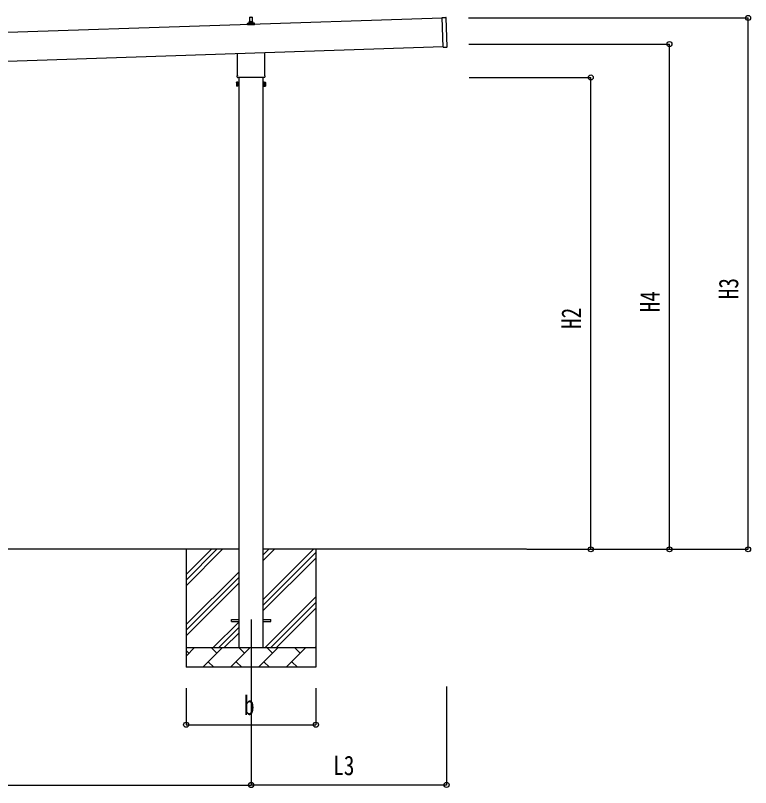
# Model space of a CAD drawing. Units: millimetres, scale not verified. Extents: x -12615 to 12615, y -8910 to 8910.
# Drawn here: x -1754 to 1984, y -4278 to -351 of the extents above; entities that cross this region are included whole.
import ezdxf
from ezdxf.enums import TextEntityAlignment as Align

# ---------------------------------------------------------------- set-up
doc = ezdxf.new("R2010")
doc.units = ezdxf.units.MM
doc.header["$LTSCALE"] = 40
for name, color, linetype in [('0-3_YKK_12', 2, 'Continuous'), ('0-4_YKK_13', 4, 'Continuous'), ('0-5_YKK_A1', 4, 'Continuous'), ('0-6_YKK_D', 6, 'Continuous')]:
    doc.layers.add(name, color=color, linetype=linetype)
doc.styles.add('ＭＳ ゴシック', font='')
doc.styles.get('ＭＳ ゴシック').set_extended_font_data('MS Gothic')

msp = doc.modelspace()

# ---------------------------------------------------------------- linework, layer by layer
at = {"layer": '0-3_YKK_12'}
msp.add_line((-556.07, -3423.03), (-556.07, -3923.03), dxfattribs=at)
at = {"layer": '0-4_YKK_13'}
for p, q in [((-574.32, -399.6), (-574.32, -391.89)), ((-574.32, -399.6), (-574.32, -391.89)), ((-573.93, -391.1), (-538.2, -391.1)), ((-573.93, -391.1), (-538.2, -391.1)), ((-573.55, -390.92), (-566.83, -389.29)), ((-573.55, -390.92), (-566.83, -389.29)), ((-566.45, -389.1), (-545.68, -389.1)), ((-566.45, -389.1), (-545.68, -389.1)), ((-566.07, -388.32), (-566.07, -384.1)), ((-566.07, -388.32), (-566.07, -384.1)), ((-565.07, -384.1), (-547.07, -384.1)), ((-565.07, -384.1), (-547.07, -384.1)), ((-562.07, -384.1), (-561.34, -360.58)), ((-562.07, -384.1), (-561.34, -360.58)), ((-560.34, -359.6), (-551.79, -359.6)), ((-560.34, -359.6), (-551.79, -359.6)), ((-550.79, -360.58), (-550.07, -384.1)), ((-550.79, -360.58), (-550.07, -384.1)), ((-546.07, -388.32), (-546.07, -384.1)), ((-546.07, -388.32), (-546.07, -384.1)), ((-538.58, -390.92), (-545.3, -389.29)), ((-538.58, -390.92), (-545.3, -389.29)), ((-537.82, -399.6), (-537.82, -391.89)), ((-537.82, -399.6), (-537.82, -391.89)), ((415.89, -362.29), (434.88, -361.66)), ((420.89, -512.21), (415.89, -362.29)), ((440.84, -510.55), (435.91, -362.63)), ((-537.82, -399.6), (-574.32, -399.6)), ((-537.82, -399.6), (-574.32, -399.6)), ((-624.37, -655.19), (-624.37, -544.02)), ((-487.77, -539.47), (-487.77, -655.19)), ((420.89, -512.21), (439.88, -511.58)), ((-626.07, -663.96), (-626.07, -658.46)), ((-488.13, -667.46), (-624, -667.46)), ((-486.07, -658.46), (-486.07, -663.96)), ((-630.07, -691.86), (-629.31, -690.55)), ((-630.07, -691.86), (-630.07, -708.86)), ((-623.07, -695.46), (-629.31, -695.46)), ((-623.07, -705.27), (-629.31, -705.27)), ((-489.07, -695.46), (-482.83, -695.46)), ((-489.07, -705.27), (-482.83, -705.27)), ((-482.07, -691.86), (-482.83, -690.55)), ((-482.07, -691.86), (-482.07, -708.86)), ((-630.07, -708.86), (-629.31, -710.18)), ((-623.07, -710.18), (-629.31, -710.18)), ((-620.57, -709.56), (-623.07, -709.56)), ((-491.57, -709.56), (-489.07, -709.56)), ((-489.07, -710.18), (-482.83, -710.18)), ((-482.07, -708.86), (-482.83, -710.18)), ((-656.07, -3423.73), (-618.57, -3423.73)), ((-656.07, -3432.73), (-656.07, -3423.73)), ((-656.07, -3432.73), (-618.57, -3432.73)), ((-493.57, -3423.73), (-456.07, -3423.73)), ((-493.57, -3432.73), (-456.07, -3432.73)), ((-456.07, -3432.73), (-456.07, -3423.73))]:
    msp.add_line(p, q, dxfattribs=at)
for points in [[(-623.07, -710.18), (-623.07, -690.55), (-629.31, -690.55)], [(-623.07, -709.56), (-623.07, -691.16), (-620.57, -691.16)], [(-489.07, -709.56), (-489.07, -691.16), (-491.57, -691.16)], [(-489.07, -710.18), (-489.07, -690.55), (-482.83, -690.55)]]:
    msp.add_lwpolyline(points, dxfattribs=at)
for points in [[(-620.57, -710.86), (-620.57, -689.86), (-618.57, -689.86), (-618.57, -710.86)], [(-491.57, -710.86), (-491.57, -689.86), (-493.57, -689.86), (-493.57, -710.86)]]:
    msp.add_lwpolyline(points, close=True, dxfattribs=at)
for centre, radius, start, end in [((-573.32, -391.89), 1, 103.62699, 180), ((-573.32, -391.89), 1, 103.62699, 180), ((-567.07, -388.32), 1, 283.62699, 0), ((-567.07, -388.32), 1, 283.62699, 0), ((-561.98, -384.74), 4.13, 90, 171.17633), ((-561.98, -384.74), 4.13, 90, 171.17633), ((-565.07, -385.1), 1, 90, 180), ((-565.07, -385.1), 1, 90, 180), ((-560.34, -360.6), 1, 90, 178.60509), ((-560.34, -360.6), 1, 90, 178.60509), ((-552.73, -384.1), 4.83, 133.60282, 180), ((-552.73, -384.1), 4.83, 133.60282, 180), ((-559.4, -384.1), 4.83, 0, 46.39718), ((-559.4, -384.1), 4.83, 0, 46.39718), ((-551.79, -360.6), 1, 1.39491, 90), ((-551.79, -360.6), 1, 1.39491, 90), ((-550.15, -384.74), 4.13, 8.82367, 90), ((-550.15, -384.74), 4.13, 8.82367, 90), ((-547.07, -385.1), 1, 0, 90), ((-547.07, -385.1), 1, 0, 90), ((-545.07, -388.32), 1, 180, 256.37301), ((-545.07, -388.32), 1, 180, 256.37301), ((-538.82, -391.89), 1, 0, 76.37301), ((-538.82, -391.89), 1, 0, 76.37301), ((434.91, -362.66), 1, 1.90915, 91.90915), ((439.84, -510.58), 1, 271.90915, 1.90915), ((-622.07, -658.46), 4, 125.09963, 180), ((-622.07, -663.96), 4, 180, 194.47751), ((-622.07, -663.96), 4, 194.47751, 241.04498), ((-490.07, -663.96), 4, 298.95502, 345.52249), ((-490.07, -658.46), 4, 0, 54.90037), ((-490.07, -663.96), 4, 345.52249, 0), ((-625.72, -693), 4.34, 145.61575, 214.38425), ((-613.83, -700.36), 16.24, 162.41205, 197.58795), ((-625.72, -707.73), 4.34, 145.61575, 214.38425), ((-498.31, -700.36), 16.24, 342.41205, 17.58795), ((-486.41, -693), 4.34, 325.61575, 34.38425), ((-486.41, -707.73), 4.34, 325.61575, 34.38425)]:
    msp.add_arc(centre, radius, start, end, dxfattribs=at)
at = {"layer": '0-5_YKK_A1'}
for p, q in [((415.96, -364.29), (-4544.34, -529.61)), ((-4539.51, -674.52), (420.79, -509.18)), ((-618.57, -667.46), (-618.57, -3566.36)), ((-493.57, -3566.36), (-493.57, -667.46)), ((-618.57, -3066.36), (-3493.57, -3066.36)), ((-886.07, -3066.36), (-886.07, -3666.36)), ((-886.07, -3251.42), (-701.02, -3066.36)), ((-886.07, -3223.13), (-729.3, -3066.36)), ((-886.07, -3194.85), (-757.58, -3066.36)), ((844.81, -3066.36), (-493.57, -3066.36)), ((-493.57, -3321.46), (-238.47, -3066.36)), ((-493.57, -3123.47), (-436.46, -3066.36)), ((-493.57, -3095.19), (-464.74, -3066.36)), ((-493.57, -3349.75), (-226.07, -3082.25)), ((-226.07, -3066.36), (-226.07, -3666.36)), ((-493.57, -3378.03), (-226.07, -3110.53)), ((-886.07, -3449.4), (-618.57, -3181.9)), ((-886.07, -3477.69), (-618.57, -3210.19)), ((-886.07, -3505.97), (-618.57, -3238.47)), ((-483.91, -3566.36), (-226.07, -3308.52)), ((-455.62, -3566.36), (-226.07, -3336.81)), ((-427.34, -3566.36), (-226.07, -3365.09)), ((-748.47, -3566.36), (-618.57, -3436.46)), ((-720.18, -3566.36), (-618.57, -3464.75)), ((-691.9, -3566.36), (-618.57, -3493.03)), ((-886.07, -3566.36), (-226.07, -3566.36)), ((-886.07, -3609.26), (-843.17, -3566.36)), ((-801.75, -3666.36), (-701.75, -3566.36)), ((-730.3, -3594.92), (-758.86, -3566.36)), ((-660.33, -3666.36), (-560.33, -3566.36)), ((-588.88, -3594.92), (-617.44, -3566.36)), ((-518.91, -3666.36), (-418.91, -3566.36)), ((-447.46, -3594.92), (-476.02, -3566.36)), ((-377.49, -3666.36), (-277.49, -3566.36)), ((-306.04, -3594.92), (-334.59, -3566.36)), ((-229.35, -3566.36), (-226.07, -3563.08)), ((-871.73, -3594.92), (-886.07, -3580.58)), ((-773.2, -3637.81), (-744.64, -3666.36)), ((-631.78, -3637.81), (-603.22, -3666.36)), ((-490.36, -3637.81), (-461.8, -3666.36)), ((-348.93, -3637.81), (-320.38, -3666.36)), ((-226.07, -3666.36), (-886.07, -3666.36))]:
    msp.add_line(p, q, dxfattribs=at)
at = {"layer": '0-6_YKK_D'}
for p, q in [((548.88, -363.74), (1971.96, -363.74)), ((1970.96, -3066.36), (1970.96, -363.74)), ((552.15, -496.36), (1571.96, -496.36)), ((1570.96, -3066.36), (1570.96, -496.36)), ((553.15, -666.36), (1171.96, -666.36)), ((1170.96, -3066.36), (1170.96, -666.36)), ((845.81, -3066.36), (1171.96, -3066.36)), ((845.81, -3066.36), (1571.96, -3066.36)), ((1245.81, -3066.36), (1971.96, -3066.36)), ((-556.07, -3764.7), (-556.07, -4266.3)), ((-556.07, -3764.7), (-556.07, -4265.7)), ((438.27, -3764.7), (438.27, -4265.7)), ((-886.07, -3773.03), (-886.07, -3959.4)), ((-226.07, -3773.03), (-226.07, -3959.4)), ((-886.07, -3958.4), (-226.07, -3958.4)), ((-3556.07, -4265.3), (-556.07, -4265.3)), ((-556.07, -4264.7), (438.27, -4264.7))]:
    msp.add_line(p, q, dxfattribs=at)
for centre in [(1970.96, -363.74), (1570.96, -496.36), (1170.96, -666.36), (1170.96, -3066.36), (1570.96, -3066.36), (1970.96, -3066.36), (-886.07, -3958.4), (-226.07, -3958.4), (-556.07, -4264.7), (-556.07, -4265.3), (438.27, -4264.7)]:
    msp.add_circle(centre, 12.75, dxfattribs=at)

# ---------------------------------------------------------------- texts
at = {"layer": '0-6_YKK_D', "style": 'ＭＳ ゴシック', "width": 0.8}
for s, p in [('H3', (1950.96, -1794.25)), ('H4', (1550.96, -1860.56)), ('H2', (1150.96, -1945.56))]:
    msp.add_text(s, height=98.97, rotation=90, dxfattribs=at).set_placement(p, align=Align.BOTTOM_LEFT)
for s, p in [('b', (-592.07, -3938.4)), ('L3', (-138.1, -4244.7))]:
    msp.add_text(s, height=98.97, dxfattribs=at).set_placement(p, align=Align.BOTTOM_LEFT)

doc.saveas('drawing.dxf')
